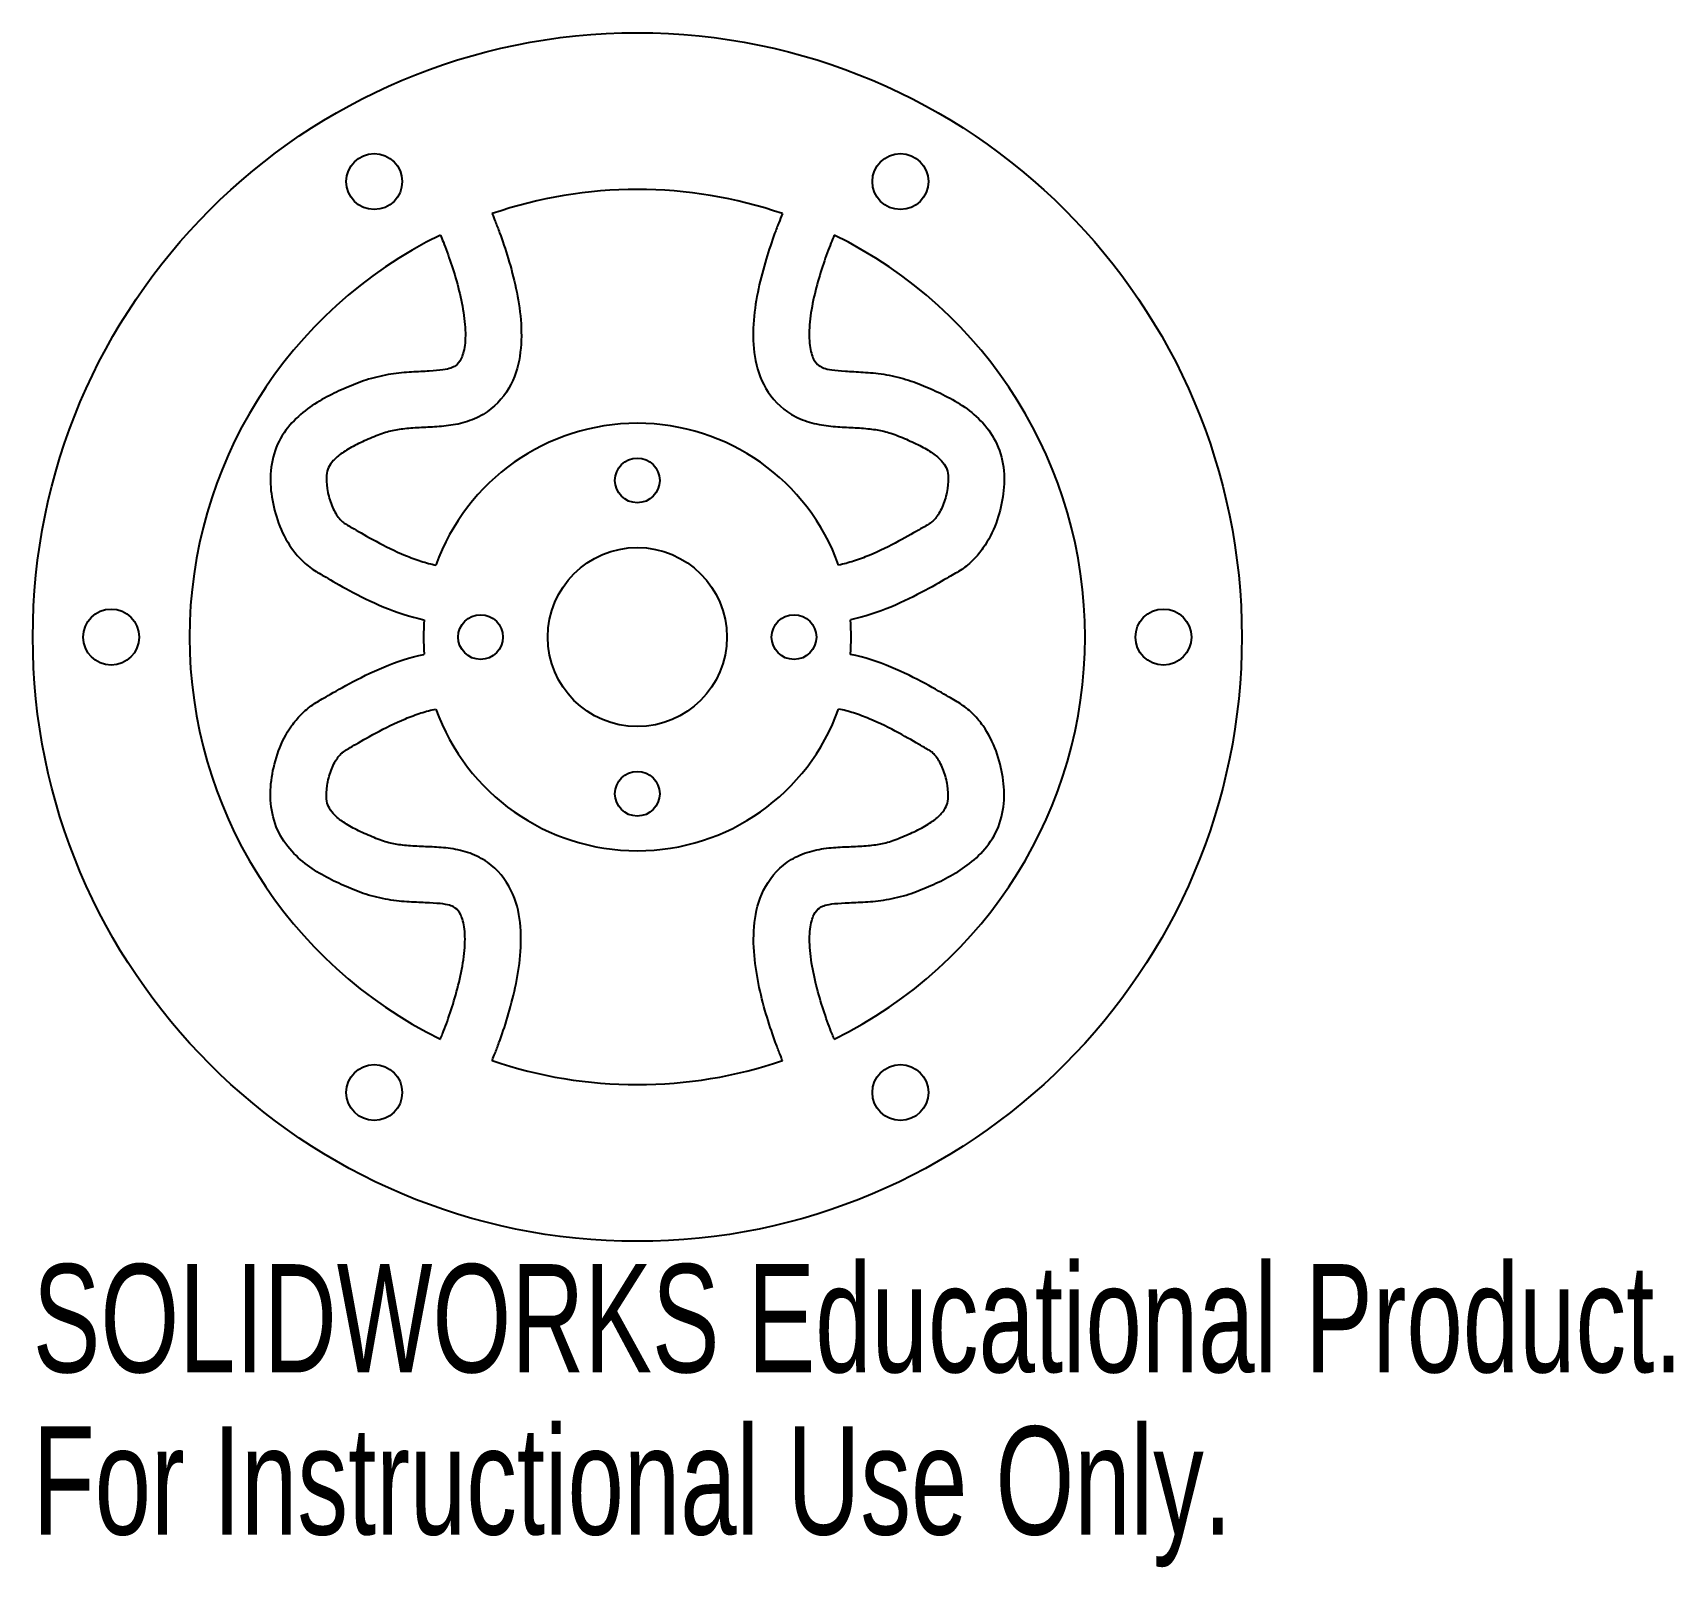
# Model space of a CAD drawing. Header units: millimetres. Extents: x -27 to 46.3, y -41.6 to 27.
import ezdxf

# ---------------------------------------------------------------- set-up
doc = ezdxf.new("R2010")
doc.units = ezdxf.units.MM
doc.styles.add('SLDTEXTSTYLE0', font='TXT', dxfattribs={"width": 0.7})

msp = doc.modelspace()

# ---------------------------------------------------------------- linework, layer by layer
at = {"color": 7, "linetype": 'Continuous', "lineweight": 25}
for centre, radius in [((0, 0), 27), ((-11.75, 20.352), 1.25), ((11.75, 20.352), 1.25), ((0, 7), 1), ((0, 0), 4), ((-23.5, 0), 1.25), ((-7, 0), 1), ((7, 0), 1), ((23.5, 0), 1.25), ((0, -7), 1), ((-11.75, -20.352), 1.25), ((11.75, -20.352), 1.25)]:
    msp.add_circle(centre, radius, dxfattribs=at)
for radius, start, end in [(20, 71.08516, 108.91322), (20, 116.08129, 243.91866), (20, 296.08126, 63.91758), (9.55, 19.67385, 160.32615), (9.55, 175.371, 184.629), (9.55, 355.371, 4.629), (9.55, 199.67385, 340.32615), (20, 251.08649, 288.91351)]:
    msp.add_arc((0, 0), radius, start, end, dxfattribs=at)
for points, knots in [([(-6.483, 18.92), (-6.481, 18.917), (-6.434, 18.803), (-6.331, 18.545), (-6.087, 17.906), (-5.757, 16.937), (-5.4, 15.601), (-5.17, 14.178), (-5.164, 12.727), (-5.529, 11.263), (-6.422, 10.169), (-7.456, 9.637), (-8.343, 9.436), (-9.159, 9.381), (-9.934, 9.348), (-10.662, 9.281), (-11.229, 9.158), (-11.928, 8.885), (-12.636, 8.567), (-13.211, 8.225), (-13.613, 7.876), (-13.812, 7.567), (-13.895, 7.282), (-13.878, 6.641), (-13.729, 6.059), (-13.55, 5.653), (-13.395, 5.397), (-13.264, 5.239), (-13.159, 5.144), (-13.1, 5.099), (-12.978, 5.022), (-12.576, 4.793), (-11.723, 4.292), (-10.6, 3.731), (-9.652, 3.378), (-9.219, 3.261), (-8.993, 3.215)], [0.0033013, 0.0033013, 0.0033013, 0.0033013, 0.0041266, 0.03125, 0.0625, 0.125, 0.1875, 0.25, 0.3125, 0.375, 0.4375, 0.46875, 0.5, 0.53125, 0.5625, 0.59375, 0.625, 0.65625, 0.6875, 0.71875, 0.75, 0.78125, 0.8125, 0.84375, 0.875, 0.890625, 0.90625, 0.921875, 0.9296875, 0.9375, 0.9453125, 0.953125, 0.96875, 0.984375, 0.9921875, 1, 1, 1, 1]), ([(6.483, 18.92), (6.427, 18.784), (6.324, 18.529), (6.073, 17.871), (5.745, 16.907), (5.391, 15.578), (5.164, 14.162), (5.161, 12.716), (5.531, 11.256), (6.425, 10.168), (7.458, 9.639), (8.342, 9.437), (9.157, 9.381), (9.932, 9.347), (10.659, 9.278), (11.228, 9.155), (11.928, 8.881), (12.636, 8.563), (13.212, 8.222), (13.614, 7.873), (13.812, 7.565), (13.895, 7.281), (13.878, 6.64), (13.729, 6.059), (13.55, 5.652), (13.395, 5.396), (13.264, 5.238), (13.159, 5.143), (13.101, 5.098), (12.978, 5.022), (12.576, 4.793), (11.723, 4.292), (10.6, 3.731), (9.652, 3.378), (9.219, 3.261), (8.993, 3.215)], [0, 0, 0, 0, 0.03125, 0.0625, 0.125, 0.1875, 0.25, 0.3125, 0.375, 0.4375, 0.46875, 0.5, 0.53125, 0.5625, 0.59375, 0.625, 0.65625, 0.6875, 0.71875, 0.75, 0.78125, 0.8125, 0.84375, 0.875, 0.890625, 0.90625, 0.921875, 0.929688, 0.9375, 0.945312, 0.953125, 0.96875, 0.984375, 0.992188, 1, 1, 1, 1]), ([(-8.793, 17.963), (-8.792, 17.96), (-8.75, 17.86), (-8.658, 17.631), (-8.442, 17.063), (-8.149, 16.205), (-7.846, 15.064), (-7.669, 13.942), (-7.675, 12.978), (-7.871, 12.357), (-8.096, 12.117), (-8.437, 11.946), (-9.265, 11.878), (-10.069, 11.844), (-10.982, 11.772), (-12.032, 11.537), (-12.892, 11.191), (-14.045, 10.676), (-15.225, 9.925), (-16.127, 8.663), (-16.433, 7.419), (-16.36, 6.267), (-16.068, 5.081), (-15.596, 4.135), (-15.105, 3.536), (-14.773, 3.228), (-14.487, 3.013), (-14.213, 2.848), (-13.839, 2.635), (-12.932, 2.102), (-11.383, 1.323), (-10.155, 0.902), (-9.522, 0.771), (-9.519, 0.771)], [0.0037081, 0.0037081, 0.0037081, 0.0037081, 0.0046351, 0.03125, 0.0625, 0.125, 0.1875, 0.25, 0.3125, 0.375, 0.4375, 0.5, 0.53125, 0.5625, 0.59375, 0.625, 0.65625, 0.6875, 0.75, 0.78125, 0.8125, 0.84375, 0.875, 0.90625, 0.921875, 0.9296875, 0.9375, 0.9453125, 0.953125, 0.96875, 0.984375, 0.9996451, 0.9997161, 0.9997161, 0.9997161, 0.9997161]), ([(8.793, 17.963), (8.743, 17.842), (8.652, 17.615), (8.428, 17.029), (8.138, 16.177), (7.838, 15.043), (7.664, 13.93), (7.672, 12.975), (7.868, 12.36), (8.094, 12.119), (8.44, 11.947), (9.269, 11.877), (10.071, 11.842), (10.984, 11.768), (12.031, 11.533), (12.891, 11.188), (14.044, 10.674), (15.223, 9.924), (16.127, 8.662), (16.433, 7.418), (16.36, 6.266), (16.068, 5.08), (15.595, 4.134), (15.105, 3.535), (14.773, 3.227), (14.487, 3.012), (14.213, 2.847), (13.839, 2.635), (12.931, 2.101), (11.383, 1.322), (10.155, 0.902), (9.522, 0.771), (9.519, 0.771)], [0, 0, 0, 0, 0.03125, 0.0625, 0.125, 0.1875, 0.25, 0.3125, 0.375, 0.4375, 0.5, 0.53125, 0.5625, 0.59375, 0.625, 0.65625, 0.6875, 0.75, 0.78125, 0.8125, 0.84375, 0.875, 0.90625, 0.921875, 0.9296875, 0.9375, 0.9453125, 0.953125, 0.96875, 0.984375, 0.9996435, 0.9997148, 0.9997148, 0.9997148, 0.9997148]), ([(-8.793, -17.963), (-8.79, -17.956), (-8.756, -17.874), (-8.675, -17.669), (-8.473, -17.139), (-8.182, -16.282), (-7.873, -15.127), (-7.688, -13.982), (-7.686, -12.989), (-7.882, -12.341), (-8.105, -12.102), (-8.427, -11.937), (-9.255, -11.874), (-10.061, -11.847), (-10.98, -11.781), (-12.037, -11.549), (-12.901, -11.201), (-14.054, -10.682), (-15.231, -9.925), (-16.129, -8.662), (-16.433, -7.42), (-16.361, -6.267), (-16.069, -5.082), (-15.596, -4.135), (-15.106, -3.537), (-14.774, -3.228), (-14.488, -3.013), (-14.214, -2.848), (-13.84, -2.636), (-12.932, -2.102), (-11.383, -1.323), (-10.155, -0.902), (-9.522, -0.771), (-9.519, -0.771)], [0.0087848, 0.0087848, 0.0087848, 0.0087848, 0.0109777, 0.03125, 0.0625, 0.125, 0.1875, 0.25, 0.3125, 0.375, 0.4375, 0.5, 0.53125, 0.5625, 0.59375, 0.625, 0.65625, 0.6875, 0.75, 0.78125, 0.8125, 0.84375, 0.875, 0.90625, 0.921875, 0.9296875, 0.9375, 0.9453125, 0.953125, 0.96875, 0.984375, 0.9996447, 0.9997154, 0.9997154, 0.9997154, 0.9997154]), ([(8.793, -17.963), (8.79, -17.956), (8.756, -17.874), (8.675, -17.669), (8.473, -17.139), (8.182, -16.282), (7.873, -15.127), (7.688, -13.982), (7.686, -12.989), (7.882, -12.341), (8.105, -12.102), (8.427, -11.937), (9.255, -11.874), (10.061, -11.847), (10.98, -11.781), (12.037, -11.549), (12.901, -11.201), (14.054, -10.682), (15.231, -9.925), (16.129, -8.662), (16.433, -7.42), (16.361, -6.267), (16.069, -5.082), (15.596, -4.135), (15.106, -3.537), (14.774, -3.228), (14.488, -3.013), (14.214, -2.848), (13.84, -2.636), (12.932, -2.102), (11.383, -1.323), (10.155, -0.902), (9.522, -0.771), (9.519, -0.771)], [0.0087848, 0.0087848, 0.0087848, 0.0087848, 0.0109777, 0.03125, 0.0625, 0.125, 0.1875, 0.25, 0.3125, 0.375, 0.4375, 0.5, 0.53125, 0.5625, 0.59375, 0.625, 0.65625, 0.6875, 0.75, 0.78125, 0.8125, 0.84375, 0.875, 0.90625, 0.921875, 0.9296875, 0.9375, 0.9453125, 0.953125, 0.96875, 0.984375, 0.9996447, 0.9997154, 0.9997154, 0.9997154, 0.9997154]), ([(-6.483, -18.92), (-6.48, -18.912), (-6.441, -18.817), (-6.347, -18.582), (-6.118, -17.981), (-5.789, -17.014), (-5.429, -15.669), (-5.191, -14.231), (-5.175, -12.762), (-5.524, -11.284), (-6.409, -10.167), (-7.454, -9.626), (-8.35, -9.426), (-9.17, -9.377), (-9.947, -9.351), (-10.675, -9.289), (-11.237, -9.17), (-11.932, -8.897), (-12.637, -8.578), (-13.211, -8.234), (-13.613, -7.883), (-13.813, -7.571), (-13.896, -7.283), (-13.879, -6.642), (-13.73, -6.061), (-13.551, -5.654), (-13.396, -5.398), (-13.265, -5.24), (-13.16, -5.144), (-13.102, -5.099), (-12.979, -5.023), (-12.578, -4.794), (-11.724, -4.292), (-10.601, -3.731), (-9.652, -3.378), (-9.219, -3.261), (-8.993, -3.215)], [0.0077668, 0.0077668, 0.0077668, 0.0077668, 0.009703, 0.03125, 0.0625, 0.125, 0.1875, 0.25, 0.3125, 0.375, 0.4375, 0.46875, 0.5, 0.53125, 0.5625, 0.59375, 0.625, 0.65625, 0.6875, 0.71875, 0.75, 0.78125, 0.8125, 0.84375, 0.875, 0.890625, 0.90625, 0.921875, 0.9296875, 0.9375, 0.9453125, 0.953125, 0.96875, 0.984375, 0.9921875, 1, 1, 1, 1]), ([(6.483, -18.92), (6.48, -18.912), (6.441, -18.817), (6.347, -18.582), (6.118, -17.981), (5.789, -17.014), (5.429, -15.669), (5.191, -14.231), (5.175, -12.762), (5.524, -11.284), (6.409, -10.167), (7.454, -9.626), (8.35, -9.426), (9.17, -9.377), (9.947, -9.351), (10.675, -9.289), (11.237, -9.17), (11.932, -8.897), (12.637, -8.578), (13.211, -8.234), (13.613, -7.883), (13.813, -7.571), (13.896, -7.283), (13.879, -6.642), (13.73, -6.061), (13.551, -5.654), (13.396, -5.398), (13.265, -5.24), (13.16, -5.144), (13.102, -5.099), (12.979, -5.023), (12.578, -4.794), (11.724, -4.292), (10.601, -3.731), (9.652, -3.378), (9.219, -3.261), (8.993, -3.215)], [0.0077668, 0.0077668, 0.0077668, 0.0077668, 0.009703, 0.03125, 0.0625, 0.125, 0.1875, 0.25, 0.3125, 0.375, 0.4375, 0.46875, 0.5, 0.53125, 0.5625, 0.59375, 0.625, 0.65625, 0.6875, 0.71875, 0.75, 0.78125, 0.8125, 0.84375, 0.875, 0.890625, 0.90625, 0.921875, 0.9296875, 0.9375, 0.9453125, 0.953125, 0.96875, 0.984375, 0.9921875, 1, 1, 1, 1])]:
    msp.add_open_spline(points, degree=3, knots=knots, dxfattribs=at)

# ---------------------------------------------------------------- texts
at = {"color": 7, "linetype": 'Continuous', "char_height": 4.83362, "attachment_point": 1, "style": 'SLDTEXTSTYLE0'}
for s, insert in [('SOLIDWORKS Educational Product.', (-27, -28.02)), ('For Instructional Use Only.', (-27, -35.27))]:
    msp.add_mtext(s, dxfattribs=dict(at, insert=insert))

doc.saveas('drawing.dxf')
